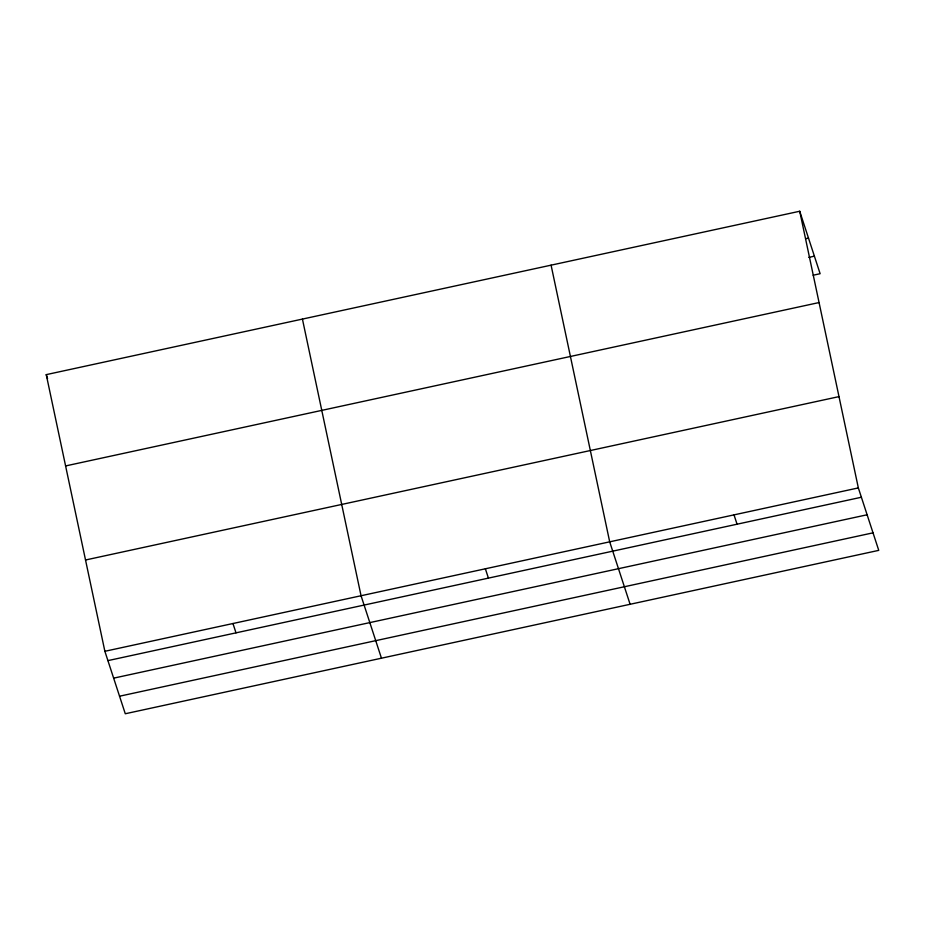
<?xml version="1.0" encoding="UTF-8"?>
<svg xmlns="http://www.w3.org/2000/svg" width="925" height="925" viewBox="0 0 925 925"><rect width="100%" height="100%" fill="white"/><g stroke="black" fill="none" stroke-linecap="round" stroke-linejoin="round"><path stroke-width="1.39" d="M799.72 211.247L858.342 487.914L878.75 550.363L125.28 713.753L104.872 651.293L46.25 374.637L799.72 211.247L820.128 273.707L813.144 275.222M805.71 238.719L808.496 238.107M808.82 257.381L814.405 256.167M65.594 465.934L819.064 302.556M85.528 559.995L838.998 396.617M104.872 651.293L858.342 487.914M107.913 660.623L861.383 497.245M113.648 678.152L867.118 514.774M119.545 696.213L873.015 532.835M734.011 514.878L737.063 524.209M630.11 604.279L609.691 541.83L551.08 265.163M485.371 568.794L488.423 578.125M381.458 658.195L361.051 595.746L302.429 319.09M232.961 623.519L236.002 632.85M46.25 374.637L47.557 378.637"/></g></svg>
